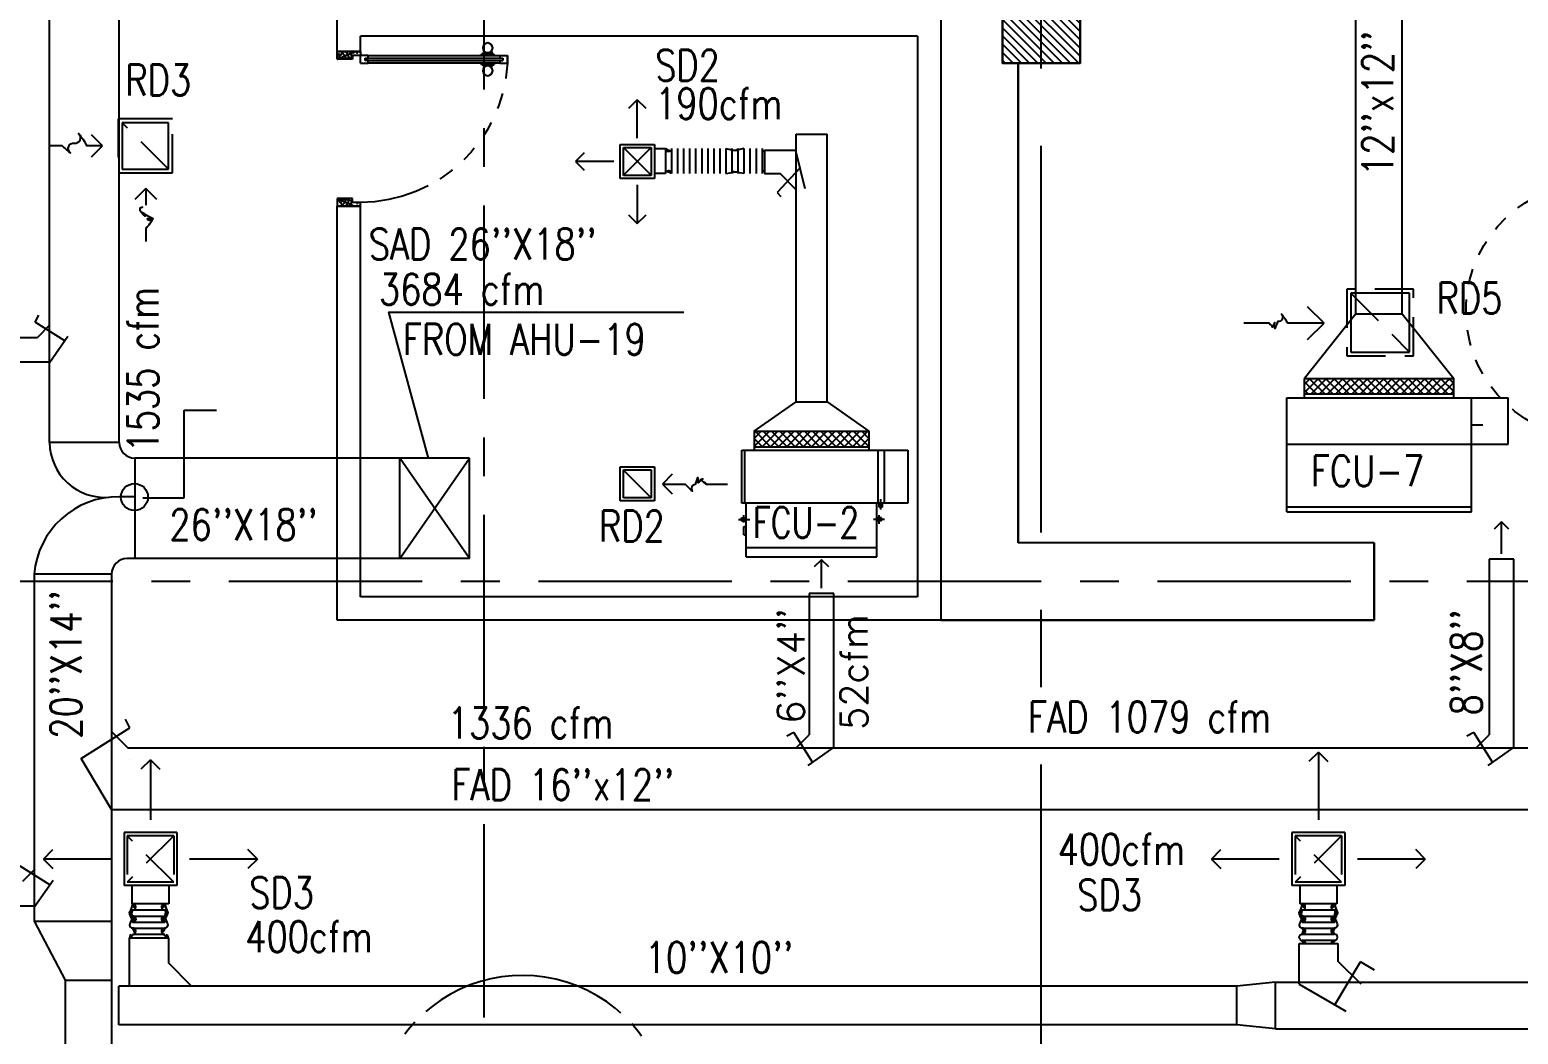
# Model space of a CAD drawing. Extents: x 417866231.7 to 417866328.5, y 43498046.7 to 43498124.2.
# Drawn here: x 417866272.74 to 417866282.36, y 43498091.48 to 43498097.97 of the extents above; entities that cross this region are included whole.
import ezdxf

# ---------------------------------------------------------------- set-up
doc = ezdxf.new("R2010")
doc.units = 0
doc.header["$MEASUREMENT"] = 0
for name, pattern in [('CENTER', [2, 1.25, -0.25, 0.25, -0.25]), ('CENTERX2', [4, 2.5, -0.5, 0.5, -0.5]), ('HIDDEN', [0.375, 0.25, -0.125])]:
    doc.linetypes.add(name, pattern=pattern)
doc.layers.get('0').update_dxf_attribs({"linetype": 'CONTINUOUS'})
for name, color, linetype in [('AXES', 11, 'CENTERX2'), ('AXES1', 11, 'CENTER'), ('COL', 7, 'CONTINUOUS'), ('COUNTER', 9, 'CONTINUOUS'), ('DOOR', 9, 'CONTINUOUS'), ('DUCT', 6, 'CONTINUOUS'), ('FCU', 6, 'CONTINUOUS'), ('HAT', 11, 'CONTINUOUS'), ('M-AC-FLEX', 7, 'CONTINUOUS'), ('M-EGU.', 2, 'CONTINUOUS'), ('M-TEXT', 2, 'CONTINUOUS'), ('TEXT-A', 2, 'CONTINUOUS'), ('WALL', 9, 'CONTINUOUS')]:
    doc.layers.add(name, color=color, linetype=linetype)
doc.styles.add('ROMANS', font='ROMANS.shx', dxfattribs={"width": 0.6})
pattern_1 = [(45, (0, 0), (-26.5165042945, 26.5165042945), [])]

# ---------------------------------------------------------------- blocks, each defined once
blk = doc.blocks.new('DOOR-10')
at = {"layer": 'DOOR', "color": 0, "linetype": 'ByBlock'}
for p, q in [((-25.7, 1100), (-75.7, 1100)), ((-75.7, 1100), (-25.7, 1100)), ((-75.7, 1050), (-75.7, 1100)), ((-42.7, 1070), (-58.7, 1070)), ((-58.7, 1050), (-58.7, 1070)), ((-42.7, 1050), (-42.7, 1070)), ((-25.7, 1050), (-25.7, 1100)), ((-82.9, 1005), (-91.9, 1005)), ((-91.9, 1005), (-91.9, 940.2)), ((-75.7, 1017.6), (-82.9, 1017.6)), ((-82.9, 927.6), (-82.9, 1017.6)), ((-82.9, 1005), (-82.9, 940.2)), ((-58.7, 1050), (-75.7, 1050)), ((-25.7, 1050), (-42.7, 1050)), ((-25.7, 1017.6), (-18.5, 1017.6)), ((-18.5, 927.6), (-18.5, 1017.6)), ((-18.5, 1005), (-9.5, 1005)), ((-18.5, 1005), (-18.5, 940.2)), ((-9.5, 1005), (-9.5, 940.2)), ((-82.9, 940.2), (-91.9, 940.2)), ((-75.7, 927.6), (-82.9, 927.6)), ((-25.7, 927.6), (-18.5, 927.6)), ((-18.5, 940.2), (-9.5, 940.2)), ((-75.7, 200), (-58.7, 200)), ((-75.7, 150), (-75.7, 200)), ((-58.7, 200), (-58.7, 180)), ((-42.7, 200), (-25.7, 200)), ((-42.7, 180), (-42.7, 200)), ((-25.7, 200), (-25.7, 150)), ((-1000.7, 0), (-1000.7, 150)), ((-1000.7, 150), (-975.7, 150)), ((-1000.7, 150), (-1000.7, 0)), ((-975.7, 150), (-975.7, 100)), ((-975.7, 100), (-950.7, 100)), ((-950.7, 100), (-950.7, 0)), ((-75.7, 150), (-25.7, 150)), ((-58.7, 180), (-42.7, 180)), ((-50.7, 100), (-50.7, 0)), ((-25.7, 100), (-50.7, 100)), ((-0.7, 150), (-25.7, 150)), ((-25.7, 150), (-25.7, 100)), ((-950.7, 0), (-1000.7, 0)), ((-50.7, 0), (-0.7, 0))]:
    blk.add_line(p, q, dxfattribs=at)
at = {"layer": 'DOOR', "linetype": 'ByBlock'}
for p, q in [((-75.7, 1050), (-75.7, 200)), ((-58.7, 200), (-58.7, 1050)), ((-42.7, 200), (-42.7, 1050)), ((-25.7, 200), (-25.7, 1050))]:
    blk.add_line(p, q, dxfattribs=at)
at = {"layer": 'DOOR', "color": 9, "linetype": 'ByBlock'}
for p, q in [((-950.7, 0), (-1000.7, 113.7)), ((-950.7, 0), (-964.1, 100)), ((-50.7, 0), (-0.7, 113.7)), ((-50.7, 0), (-37.3, 100)), ((-0.7, 0), (-0.7, 150)), ((-950.7, 0), (-1000.7, 40.1)), ((-50.7, 0), (-0.7, 40.1))]:
    blk.add_line(p, q, dxfattribs=at)
at = {"layer": 'DOOR', "color": 0, "linetype": 'ByBlock'}
for centre in [(-124.2, 972.6), (22.8, 972.6)]:
    blk.add_circle(centre, 32.4, dxfattribs=at)
at = {"layer": 'DOOR', "linetype": 'HIDDEN', "ltscale": 0.5}
blk.add_arc((-23.4, 149.1), 952.3, 93.14816, 179.94816, dxfattribs=at)
at = {"layer": 'DOOR', "color": 9, "linetype": 'ByBlock'}
for centre, radius, start, end in [((-950.7, 0), 154.4, 103.71423, 108.89471), ((-950.7, 0), 134.4, 100.71998, 111.84015), ((-50.7, 0), 134.4, 68.15985, 79.28002), ((-50.7, 0), 114.4, 64.08384, 77.37743), ((-50.7, 0), 154.4, 71.10529, 76.28577), ((-950.7, 0), 94.4, 90, 121.98181), ((-950.7, 0), 74.4, 90, 132.22357), ((-950.7, 0), 54.4, 90, 156.79262), ((-950.7, 0), 34.4, 90, 180), ((-950.7, 0), 14.4, 90, 180), ((-50.7, 0), 94.4, 58.01819, 90), ((-50.7, 0), 74.4, 47.77643, 90), ((-50.7, 0), 54.4, 23.20738, 90), ((-50.7, 0), 34.4, 0, 90), ((-50.7, 0), 14.4, 0, 90)]:
    blk.add_arc(centre, radius, start, end, dxfattribs=at)
blk = doc.blocks.new('*X94')
at = {"color": 0}
for p, q in [((238728.6, 162732.3), (239186, 163189.7)), ((238728.6, 162785.3), (239133, 163189.7)), ((238728.6, 162838.3), (239080, 163189.7)), ((238728.6, 162891.4), (239026.9, 163189.7)), ((238728.6, 162944.4), (238973.9, 163189.7)), ((238728.6, 162997.4), (238920.9, 163189.7)), ((238728.6, 163050.5), (238867.8, 163189.7)), ((238728.6, 163103.5), (238814.8, 163189.7)), ((238728.6, 163156.5), (238761.8, 163189.7)), ((238739.1, 162689.7), (239228.6, 163179.2)), ((238792.1, 162689.7), (239228.6, 163126.2)), ((238845.1, 162689.7), (239228.6, 163073.2)), ((238898.2, 162689.7), (239228.6, 163020.1)), ((238951.2, 162689.7), (239228.6, 162967.1)), ((239004.2, 162689.7), (239228.6, 162914.1)), ((239057.3, 162689.7), (239228.6, 162861)), ((239110.3, 162689.7), (239228.6, 162808)), ((239163.3, 162689.7), (239228.6, 162755)), ((239216.4, 162689.7), (239228.6, 162701.9))]:
    blk.add_line(p, q, dxfattribs=at)
blk = doc.blocks.new('COL50')
at = {"layer": 'COL'}
blk.add_lwpolyline([(-250, 250), (-250, -250), (250, -250), (250, 250)], close=True, dxfattribs=at)
blk = doc.blocks.new('DOOR90')
at = {"layer": 'DOOR', "color": 7, "linetype": 'ByBlock'}
for p, q in [((-150, 0), (0, 0)), ((-150, 0), (-150, -25)), ((0, -50), (-113.7, 0)), ((0, -50), (-40.1, 0)), ((0, -50), (0, 0)), ((-1000, -25), (-1050, -25)), ((-1050, -75), (-1050, -25)), ((-1050, -25), (-1050, -75)), ((-1000, -75), (-1050, -75)), ((-1000, -42), (-1020, -42)), ((-1020, -42), (-1020, -58)), ((-1000, -58), (-1020, -58)), ((-1000, -25), (-1000, -42)), ((-1000, -58), (-1000, -75)), ((-877.6, -17.8), (-967.6, -17.8)), ((-967.6, -25), (-967.6, -17.8)), ((-967.6, -75), (-967.6, -82.2)), ((-877.6, -82.2), (-967.6, -82.2)), ((-955, -8.8), (-890.2, -8.8)), ((-955, -17.8), (-955, -8.8)), ((-955, -17.8), (-890.2, -17.8)), ((-955, -82.2), (-890.2, -82.2)), ((-955, -82.2), (-955, -91.2)), ((-955, -91.2), (-890.2, -91.2)), ((-890.2, -17.8), (-890.2, -8.8)), ((-890.2, -82.2), (-890.2, -91.2)), ((-877.6, -25), (-877.6, -17.8)), ((-877.6, -75), (-877.6, -82.2)), ((-200, -25), (-150, -25)), ((-200, -42), (-200, -25)), ((-180, -42), (-200, -42)), ((-200, -58), (-180, -58)), ((-200, -75), (-200, -58)), ((-150, -75), (-200, -75)), ((-180, -58), (-180, -42)), ((-150, -25), (-100, -25)), ((-150, -75), (-150, -25)), ((-100, -25), (-100, -50)), ((0, -50), (-100, -36.6)), ((-100, -50), (0, -50)), ((0, -850), (-113.7, -900)), ((-100, -875), (-100, -850)), ((0, -850), (-100, -863.4)), ((-100, -850), (0, -850)), ((0, -850), (-40.1, -900)), ((0, -850), (0, -900)), ((-150, -875), (-100, -875)), ((-150, -900), (-150, -875)), ((-150, -900), (0, -900)), ((0, -900), (-150, -900))]:
    blk.add_line(p, q, dxfattribs=at)
at = {"layer": 'DOOR', "linetype": 'ByBlock'}
for p, q in [((-200, -25), (-1000, -25)), ((-200, -42), (-1000, -42)), ((-200, -58), (-1000, -58)), ((-1000, -75), (-200, -75))]:
    blk.add_line(p, q, dxfattribs=at)
at = {"layer": 'DOOR', "color": 7, "linetype": 'ByBlock'}
for centre in [(-922.6, 23.5), (-922.6, -123.5)]:
    blk.add_circle(centre, 32.4, dxfattribs=at)
for centre, radius, start, end in [((0, -50), 154.4, 161.10529, 166.28577), ((0, -50), 94.4, 148.01819, 180), ((0, -50), 134.4, 158.15985, 169.28002), ((0, -50), 114.4, 154.08384, 167.37743), ((0, -50), 74.4, 137.77643, 180), ((0, -50), 54.4, 113.20738, 180), ((0, -50), 34.4, 90, 180), ((0, -50), 14.4, 90, 180), ((0, -850), 94.4, 180, 211.98181), ((0, -850), 74.4, 180, 222.22357), ((0, -850), 54.4, 180, 246.79262), ((0, -850), 34.4, 180, 270), ((0, -850), 14.4, 180, 270), ((0, -850), 154.4, 193.71423, 198.89471), ((0, -850), 134.4, 190.71998, 201.84015)]:
    blk.add_arc(centre, radius, start, end, dxfattribs=at)
at = {"layer": 'DOOR', "linetype": 'HIDDEN', "ltscale": 0.5}
blk.add_arc((-222.2, -50), 828.2, 178.27012, 275.00304, dxfattribs=at)
blk = doc.blocks.new('*X31')
at = {"color": 0}
for p, q in [((-750.2, 2537.8), (-672.3, 2615.8)), ((-750.2, 2590.8), (-725.3, 2615.8)), ((-659.6, 2515.8), (-750.2, 2606.4)), ((-719.2, 2515.8), (-619.2, 2615.8)), ((-606.6, 2515.8), (-706.6, 2615.8)), ((-666.2, 2515.8), (-566.2, 2615.8)), ((-553.6, 2515.8), (-653.6, 2615.8)), ((-613.2, 2515.8), (-513.2, 2615.8)), ((-500.5, 2515.8), (-600.5, 2615.8)), ((-560.1, 2515.8), (-460.1, 2615.8)), ((-447.5, 2515.8), (-547.5, 2615.8)), ((-507.1, 2515.8), (-407.1, 2615.8)), ((-394.5, 2515.8), (-494.5, 2615.8)), ((-454.1, 2515.8), (-354.1, 2615.8)), ((-341.4, 2515.8), (-441.4, 2615.8)), ((-401, 2515.8), (-301, 2615.8)), ((-288.4, 2515.8), (-388.4, 2615.8)), ((-348, 2515.8), (-248, 2615.8)), ((-235.4, 2515.8), (-335.4, 2615.8)), ((-295, 2515.8), (-195, 2615.8)), ((-182.3, 2515.8), (-282.3, 2615.8)), ((-241.9, 2515.8), (-141.9, 2615.8)), ((-129.3, 2515.8), (-229.3, 2615.8)), ((-188.9, 2515.8), (-88.9, 2615.8)), ((-76.3, 2515.8), (-176.3, 2615.8)), ((-135.9, 2515.8), (-35.9, 2615.8)), ((-23.2, 2515.8), (-123.2, 2615.8)), ((-82.8, 2515.8), (17.2, 2615.8)), ((29.8, 2515.8), (-70.2, 2615.8)), ((-29.8, 2515.8), (70.2, 2615.8)), ((82.8, 2515.8), (-17.2, 2615.8)), ((23.2, 2515.8), (123.2, 2615.8)), ((135.9, 2515.8), (35.9, 2615.8)), ((76.3, 2515.8), (176.3, 2615.8)), ((188.9, 2515.8), (88.9, 2615.8)), ((129.3, 2515.8), (214.8, 2601.2)), ((214.8, 2543), (141.9, 2615.8)), ((214.8, 2596), (195, 2615.8)), ((-712.7, 2515.8), (-750.2, 2553.4)), ((182.3, 2515.8), (214.8, 2548.2))]:
    blk.add_line(p, q, dxfattribs=at)
blk = doc.blocks.new('WAP16')
at = {"color": 6}
for p, q in [((-597, 0), (-597, -737)), ((-597, 0), (597, 0)), ((597, 0), (597, -737)), ((-597, -437), (597, -437)), ((-597, -737), (597, -737))]:
    blk.add_line(p, q, dxfattribs=at)
at = {"color": 3}
for p, q in [((-597, -32), (597, -32)), ((597, -437), (835, -437)), ((835, -437), (835, -737)), ((597, -562), (670.3, -562)), ((-482.5, -737), (-482.5, -862)), ((-482.5, -762), (482.5, -762)), ((482.5, -737), (482.5, -862)), ((597, -737), (835, -737)), ((-482.5, -862), (482.5, -862))]:
    blk.add_line(p, q, dxfattribs=at)
at = {"color": 11}
blk.add_blockref('*X31', (267.7, -3377.8), dxfattribs=at)
blk = doc.blocks.new('*X29')
at = {"color": 0}
for p, q in [((16890.5, -2466.6), (16943.5, -2413.6)), ((16890.5, -2519.6), (16990.5, -2419.6)), ((16990.5, -2565.5), (16890.5, -2465.5)), ((16890.5, -2572.6), (16990.5, -2472.6)), ((16990.5, -2512.5), (16891.6, -2413.6)), ((16990.5, -2459.4), (16944.6, -2413.6)), ((16990.5, -2618.5), (16890.5, -2518.5)), ((16890.5, -2625.7), (16990.5, -2525.7)), ((16990.5, -2671.6), (16890.5, -2571.6)), ((16890.5, -2678.7), (16990.5, -2578.7)), ((16990.5, -2724.6), (16890.5, -2624.6)), ((16890.5, -2731.7), (16990.5, -2631.7)), ((16990.5, -2777.6), (16890.5, -2677.6)), ((16890.5, -2784.8), (16990.5, -2684.8)), ((16990.5, -2830.7), (16890.5, -2730.7)), ((16890.5, -2837.8), (16990.5, -2737.8)), ((16990.5, -2883.7), (16890.5, -2783.7)), ((16890.5, -2890.8), (16990.5, -2790.8)), ((16990.5, -2936.7), (16890.5, -2836.7)), ((16890.5, -2943.9), (16990.5, -2843.9)), ((16990.5, -2989.8), (16890.5, -2889.8)), ((16890.5, -2996.9), (16990.5, -2896.9)), ((16990.5, -3042.8), (16890.5, -2942.8)), ((16890.5, -3049.9), (16990.5, -2949.9)), ((16990.5, -3095.8), (16890.5, -2995.8)), ((16890.5, -3103), (16990.5, -3003)), ((16990.5, -3148.9), (16890.5, -3048.9)), ((16891.5, -3154.9), (16990.5, -3056)), ((16943.5, -3154.9), (16890.5, -3101.9)), ((16944.6, -3154.9), (16990.5, -3109))]:
    blk.add_line(p, q, dxfattribs=at)
blk = doc.blocks.new('WHE06')
at = {"color": 3}
for p, q in [((689, 621.5), (346.1, 621.5)), ((346.1, 621.5), (346.1, 469.1)), ((689, 469.1), (689, 621.5)), ((60.3, -422.2), (60.3, 422.2)), ((212.3, 437.2), (269.1, 437.2)), ((232.1, 452.2), (232.1, 422.2)), ((232.1, 452.2), (252.1, 452.2)), ((242.1, 472.2), (242.1, 399.5)), ((252.1, 452.2), (252.1, 422.2)), ((305, 447.6), (373.3, 447.6)), ((321.1, 457.6), (321.1, 437.6)), ((321.1, 457.6), (346.1, 457.6)), ((321.1, 437.6), (346.1, 437.6)), ((346.1, 430.4), (689, 430.4)), ((811.2, 370.7), (689, 370.7)), ((711.2, -370.7), (711.2, 370.7)), ((811.2, -370.7), (811.2, 370.7)), ((811.2, -370.7), (689, -370.7)), ((141.6, -437.2), (141.6, -422.2)), ((141.6, -437.2), (196.6, -437.2)), ((196.6, -437.2), (196.6, -422.2)), ((221.4, -437.2), (269.1, -437.2)), ((232.1, -452.2), (232.1, -422.2)), ((232.1, -452.2), (252.1, -452.2)), ((242.1, -472.2), (242.1, -399.5)), ((252.1, -452.2), (252.1, -422.2)), ((346.1, -430.4), (689, -430.4))]:
    blk.add_line(p, q, dxfattribs=at)
at = {"color": 6}
for p, q in [((0, -422.2), (0, 422.2)), ((0, 422.2), (346.1, 422.2)), ((346.1, 469.1), (346.1, -450.8)), ((689, 469.1), (346.1, 469.1)), ((689, -450.8), (689, 469.1)), ((0, -422.2), (346.1, -422.2)), ((346.1, -450.8), (689, -450.8))]:
    blk.add_line(p, q, dxfattribs=at)
at = {"color": 11}
blk.add_blockref('*X29', (-16179.3, 2784.3), dxfattribs=at)

msp = doc.modelspace()

# ---------------------------------------------------------------- hatches: boundary and pattern name
at = {"layer": 'HAT'}
h = msp.add_hatch(dxfattribs=at)
h.set_pattern_fill('ANSI31', color=256, scale=300, style=0)
h.set_pattern_definition(pattern_1)
h.paths.add_polyline_path([(417866273.8969, 43498094.3221), (417866274.1969, 43498094.3221), (417866274.1969, 43498094.0221), (417866273.8969, 43498094.0221)])
h.paths.add_polyline_path([(417866273.8969, 43498094.6221), (417866274.1969, 43498094.6221), (417866274.1969, 43498094.3221), (417866273.8969, 43498094.3221)])
h = msp.add_hatch(dxfattribs=at)
h.set_pattern_fill('ANSI31', color=256, scale=300, style=0)
h.set_pattern_definition(pattern_1)
h.paths.add_polyline_path([(417866274.2169, 43498094.3221), (417866274.5169, 43498094.3221), (417866274.5169, 43498094.0221), (417866274.2169, 43498094.0221)])
h.paths.add_polyline_path([(417866274.2169, 43498094.6221), (417866274.5169, 43498094.6221), (417866274.5169, 43498094.3221), (417866274.2169, 43498094.3221)])
h = msp.add_hatch(dxfattribs=at)
h.set_pattern_fill('ANSI31', color=256, scale=300, style=0)
h.set_pattern_definition(pattern_1)
h.paths.add_polyline_path([(417866279.0169, 43498094.3221), (417866278.7169, 43498094.3221), (417866278.7169, 43498094.0721), (417866279.0169, 43498094.0721)])
h.paths.add_polyline_path([(417866279.3169, 43498094.3221), (417866279.0169, 43498094.3221), (417866279.0169, 43498094.0721), (417866279.3169, 43498094.0721)])

# ---------------------------------------------------------------- linework, layer by layer
at = {"layer": 'AXES'}
msp.add_line((417866279.2786, 43498046.7245), (417866279.2786, 43498123.5372), dxfattribs=at)
at = {"layer": 'AXES1'}
for p, q in [((417866275.6786, 43498053.5888), (417866275.6786, 43498112.4088)), ((417866297.2786, 43498094.4088), (417866239.0386, 43498094.4088))]:
    msp.add_line(p, q, dxfattribs=at)
at = {"layer": 'COUNTER'}
for p, q in [((417866278.6286, 43498101.8588), (417866278.6286, 43498094.1588)), ((417866279.1286, 43498097.7588), (417866279.1286, 43498094.6588)), ((417866279.1286, 43498097.7588), (417866279.1286, 43498094.6588)), ((417866281.4286, 43498094.6588), (417866279.1286, 43498094.6588)), ((417866281.4286, 43498094.6588), (417866281.4286, 43498094.1588)), ((417866281.4286, 43498094.1588), (417866278.6286, 43498094.1588))]:
    msp.add_line(p, q, dxfattribs=at)
at = {"layer": 'COUNTER', "linetype": 'ByBlock'}
for p, q in [((417866278.6286, 43498101.8588), (417866278.6286, 43498094.1588)), ((417866278.6286, 43498101.8588), (417866278.6286, 43498094.1588)), ((417866279.0286, 43498098.2588), (417866279.0286, 43498097.7588)), ((417866279.0286, 43498098.2588), (417866279.0286, 43498097.7588)), ((417866279.0286, 43498097.7588), (417866279.1286, 43498097.7588)), ((417866279.0286, 43498097.7588), (417866279.1286, 43498097.7588)), ((417866279.1286, 43498094.6588), (417866279.1286, 43498097.7588)), ((417866281.4286, 43498094.6588), (417866279.1286, 43498094.6588)), ((417866281.4286, 43498094.6588), (417866279.1286, 43498094.6588)), ((417866281.4286, 43498094.1588), (417866281.4286, 43498094.6588)), ((417866281.4286, 43498094.1588), (417866281.4286, 43498094.6588)), ((417866278.6286, 43498094.1588), (417866281.4286, 43498094.1588)), ((417866278.6286, 43498094.1588), (417866281.4286, 43498094.1588))]:
    msp.add_line(p, q, dxfattribs=at)
at = {"layer": 'DUCT', "linetype": 'ByBlock'}
for p, q in [((417866272.8705, 43498095.3058), (417866272.8705, 43498104.353)), ((417866273.3205, 43498095.3058), (417866273.3205, 43498104.303)), ((417866281.3112, 43498096.1375), (417866281.3112, 43498098.7152)), ((417866281.6112, 43498096.1375), (417866281.6112, 43498098.7152)), ((417866277.6938, 43498095.5698), (417866277.6938, 43498097.3)), ((417866277.6938, 43498097.3), (417866277.8938, 43498097.3)), ((417866277.8938, 43498095.5698), (417866277.8938, 43498097.3)), ((417866277.4906, 43498097.1952), (417866277.4906, 43498097.0452)), ((417866277.6906, 43498097.1952), (417866277.4906, 43498097.1952)), ((417866277.6906, 43498097.1952), (417866277.7513, 43498096.949)), ((417866277.4906, 43498097.0452), (417866277.5906, 43498097.0452)), ((417866277.7191, 43498097.0797), (417866277.5725, 43498096.9219)), ((417866277.6906, 43498096.9452), (417866277.5906, 43498097.0452)), ((417866277.5725, 43498096.9219), (417866277.5957, 43498096.896)), ((417866277.5725, 43498096.9219), (417866277.5725, 43498096.9219)), ((417866281.3112, 43498096.1375), (417866280.9787, 43498095.7214)), ((417866281.3112, 43498096.1375), (417866281.6112, 43498096.1375)), ((417866281.6112, 43498096.1375), (417866281.9437, 43498095.7214)), ((417866273.7407, 43498095.5166), (417866273.9495, 43498095.5166)), ((417866273.7407, 43498094.9494), (417866273.7407, 43498095.5166)), ((417866277.4231, 43498095.379), (417866277.6938, 43498095.5698)), ((417866277.6938, 43498095.5698), (417866277.8938, 43498095.5698)), ((417866277.8938, 43498095.5698), (417866278.1645, 43498095.379)), ((417866273.3205, 43498095.3058), (417866272.8705, 43498095.3058)), ((417866275.584, 43498095.2058), (417866273.4205, 43498095.2058)), ((417866273.4205, 43498095.2058), (417866273.4205, 43498094.5558)), ((417866275.584, 43498094.5558), (417866275.134, 43498095.2058)), ((417866275.134, 43498094.5558), (417866275.134, 43498095.2058)), ((417866275.584, 43498094.5558), (417866275.584, 43498095.2058)), ((417866273.4205, 43498094.9558), (417866273.3205, 43498094.9558)), ((417866273.4731, 43498094.9494), (417866273.7407, 43498094.9494)), ((417866275.584, 43498094.5558), (417866273.3705, 43498094.5558)), ((417866273.2705, 43498094.4558), (417866272.7705, 43498094.4558)), ((417866272.7705, 43498094.4558), (417866272.7705, 43498092.2127)), ((417866273.2705, 43498094.4558), (417866273.2705, 43498089.0872)), ((417866273.3753, 43498093.3335), (417866289.1155, 43498093.3335)), ((417866273.2705, 43498092.9335), (417866282.5533, 43498092.9335)), ((417866272.7705, 43498092.2127), (417866272.9705, 43498091.8313)), ((417866272.7705, 43498092.2127), (417866273.2705, 43498092.2127)), ((417866272.9705, 43498091.8313), (417866273.2705, 43498091.8313)), ((417866272.9705, 43498091.8313), (417866272.9705, 43498089.0872)), ((417866273.3184, 43498091.5422), (417866273.3184, 43498091.7922)), ((417866280.5426, 43498091.7922), (417866273.3184, 43498091.7922)), ((417866280.7918, 43498091.8172), (417866280.5426, 43498091.7922)), ((417866280.5426, 43498091.5422), (417866280.5426, 43498091.7922)), ((417866280.7918, 43498091.5172), (417866280.7918, 43498091.8172)), ((417866280.7918, 43498091.8172), (417866287.0736, 43498091.8172)), ((417866280.5426, 43498091.5422), (417866273.3184, 43498091.5422)), ((417866280.7918, 43498091.5172), (417866280.5426, 43498091.5422)), ((417866280.7918, 43498091.5172), (417866287.0736, 43498091.5172))]:
    msp.add_line(p, q, dxfattribs=at)
at = {"layer": 'DUCT'}
for p, q in [((417866272.7769, 43498096.0851), (417866272.7999, 43498096.1302)), ((417866272.7769, 43498096.0851), (417866272.7769, 43498096.0851)), ((417866272.9684, 43498095.9649), (417866272.7769, 43498096.0851)), ((417866272.8714, 43498096.0664), (417866272.7914, 43498095.9864)), ((417866271.5602, 43498095.9864), (417866272.7914, 43498095.9864)), ((417866272.8714, 43498095.8264), (417866272.989, 43498095.9944)), ((417866272.8714, 43498095.8264), (417866271.5602, 43498095.8264)), ((417866275.134, 43498094.5558), (417866275.584, 43498095.2058)), ((417866282.3321, 43498094.5517), (417866282.1721, 43498094.5517)), ((417866282.1721, 43498094.5517), (417866282.1721, 43498093.4171)), ((417866282.3321, 43498093.3371), (417866282.3321, 43498094.5517)), ((417866277.938, 43498094.3304), (417866277.778, 43498094.3304)), ((417866277.778, 43498094.3304), (417866277.778, 43498093.4171)), ((417866277.938, 43498093.3371), (417866277.938, 43498094.3304)), ((417866273.074, 43498093.2642), (417866273.3886, 43498093.4616)), ((417866273.3886, 43498093.4616), (417866273.3599, 43498093.518)), ((417866273.2705, 43498093.4383), (417866273.3753, 43498093.3335)), ((417866277.6794, 43498093.4316), (417866277.6342, 43498093.4086)), ((417866277.6794, 43498093.4316), (417866277.6794, 43498093.4316)), ((417866277.7995, 43498093.2402), (417866277.6794, 43498093.4316)), ((417866277.698, 43498093.3371), (417866277.778, 43498093.4171)), ((417866282.0734, 43498093.4316), (417866282.0283, 43498093.4086)), ((417866282.0734, 43498093.4316), (417866282.0734, 43498093.4316)), ((417866282.1936, 43498093.2402), (417866282.0734, 43498093.4316)), ((417866282.0921, 43498093.3371), (417866282.1721, 43498093.4171)), ((417866277.938, 43498093.3371), (417866277.7701, 43498093.2196)), ((417866282.3321, 43498093.3371), (417866282.1642, 43498093.2196)), ((417866273.2705, 43498092.9335), (417866273.074, 43498093.2642)), ((417866273.3886, 43498093.2568), (417866273.3886, 43498093.2568)), ((417866272.8717, 43498092.4472), (417866272.6803, 43498092.5674)), ((417866272.7747, 43498092.5487), (417866272.6947, 43498092.4687)), ((417866272.7747, 43498092.3087), (417866272.8923, 43498092.4766)), ((417866272.7747, 43498092.3087), (417866271.5602, 43498092.3087)), ((417866273.3875, 43498091.7922), (417866273.3875, 43498092.1041)), ((417866273.3875, 43498092.1041), (417866273.6375, 43498092.1041)), ((417866273.6375, 43498092.1041), (417866273.6375, 43498091.9422)), ((417866280.9444, 43498091.8041), (417866280.9444, 43498092.067)), ((417866280.9444, 43498092.067), (417866281.1944, 43498092.067)), ((417866281.1944, 43498092.067), (417866281.1944, 43498091.9541)), ((417866273.7875, 43498091.7922), (417866273.6375, 43498091.9422)), ((417866281.1743, 43498091.6714), (417866281.3415, 43498091.9484)), ((417866281.3444, 43498091.8041), (417866281.1944, 43498091.9541)), ((417866280.9444, 43498091.8041), (417866281.2456, 43498091.6302))]:
    msp.add_line(p, q, dxfattribs=at)
at = {"layer": 'DUCT', "linetype": 'HIDDEN'}
msp.add_line((417866281.4317, 43498091.8964), (417866281.3415, 43498091.9484), dxfattribs=at)
at = {"layer": 'DUCT', "linetype": 'ByBlock'}
msp.add_circle((417866273.4187, 43498094.9537), 0.0871, dxfattribs=at)
for centre, radius, start, end in [((417866273.2276, 43498095.3087), 0.3571, 180.47088, 274.36582), ((417866273.4205, 43498095.3058), 0.1, 180, 270), ((417866273.3135, 43498094.411), 0.5448, 89.26058, 175.28679), ((417866273.3705, 43498094.4558), 0.1, 90, 180)]:
    msp.add_arc(centre, radius, start, end, dxfattribs=at)
at = {"layer": 'M-AC-FLEX', "color": 11}
for p, q in [((417866276.8896, 43498097.2064), (417866276.8896, 43498097.0449)), ((417866276.8896, 43498097.2064), (417866276.8896, 43498097.0449)), ((417866276.9279, 43498097.2064), (417866276.9279, 43498097.0449)), ((417866276.9669, 43498097.2064), (417866276.9669, 43498097.0449)), ((417866277.0059, 43498097.2064), (417866277.0059, 43498097.0449)), ((417866277.0449, 43498097.2064), (417866277.0449, 43498097.0449)), ((417866277.0839, 43498097.2064), (417866277.0839, 43498097.0449)), ((417866277.1229, 43498097.2064), (417866277.1229, 43498097.0449)), ((417866277.123, 43498097.2064), (417866277.123, 43498097.0449)), ((417866277.1619, 43498097.2064), (417866277.1619, 43498097.0449)), ((417866277.162, 43498097.2064), (417866277.162, 43498097.0449)), ((417866277.1621, 43498097.2064), (417866277.1621, 43498097.0449)), ((417866277.2011, 43498097.2064), (417866277.2011, 43498097.0449)), ((417866277.2401, 43498097.2064), (417866277.2401, 43498097.0449)), ((417866277.2791, 43498097.2064), (417866277.2791, 43498097.0449)), ((417866277.2791, 43498097.2064), (417866277.2791, 43498097.0449)), ((417866277.3181, 43498097.2064), (417866277.3181, 43498097.0449)), ((417866277.3181, 43498097.2064), (417866277.3181, 43498097.0449)), ((417866277.3571, 43498097.2064), (417866277.3571, 43498097.0449)), ((417866277.3961, 43498097.2064), (417866277.3961, 43498097.0449)), ((417866277.4351, 43498097.2064), (417866277.4351, 43498097.0449)), ((417866277.4351, 43498097.2064), (417866277.4351, 43498097.0449)), ((417866277.4352, 43498097.2064), (417866277.4352, 43498097.0449)), ((417866277.4742, 43498097.2064), (417866277.4742, 43498097.0449)), ((417866277.4742, 43498097.2064), (417866277.4742, 43498097.0449)), ((417866273.4069, 43498092.2847), (417866273.6144, 43498092.2847)), ((417866273.4069, 43498092.2457), (417866273.6144, 43498092.2457)), ((417866280.965, 43498092.2847), (417866281.1725, 43498092.2847)), ((417866280.965, 43498092.2457), (417866281.1725, 43498092.2457)), ((417866273.4069, 43498092.2067), (417866273.6144, 43498092.2067)), ((417866273.4069, 43498092.1677), (417866273.6144, 43498092.1677)), ((417866273.4069, 43498092.1677), (417866273.6144, 43498092.1677)), ((417866273.4069, 43498092.1287), (417866273.6144, 43498092.1287)), ((417866273.4069, 43498092.1287), (417866273.6144, 43498092.1287)), ((417866280.965, 43498092.2067), (417866281.1725, 43498092.2067)), ((417866280.965, 43498092.1677), (417866281.1725, 43498092.1677)), ((417866280.965, 43498092.1677), (417866281.1725, 43498092.1677)), ((417866280.965, 43498092.1287), (417866281.1725, 43498092.1287)), ((417866280.965, 43498092.1287), (417866281.1725, 43498092.1287)), ((417866280.965, 43498092.0897), (417866281.1725, 43498092.0897))]:
    msp.add_line(p, q, dxfattribs=at)
at = {"layer": 'M-AC-FLEX'}
for points in [[(417866277.0449, 43498097.2064, -1), (417866277.0059, 43498097.2064, 1), (417866276.9669, 43498097.2064, -1), (417866276.9279, 43498097.2064, 1.018005), (417866276.8896, 43498097.2064)], [(417866277.0059, 43498097.2064, 1), (417866277.0449, 43498097.2064, -1), (417866277.0839, 43498097.2064)], [(417866277.0449, 43498097.2064, -1), (417866277.0839, 43498097.2064)], [(417866277.0839, 43498097.2064, 1), (417866277.1229, 43498097.2064, -1), (417866277.1619, 43498097.2064)], [(417866277.2011, 43498097.2064, -1), (417866277.1621, 43498097.2064, 1), (417866277.1231, 43498097.2064)], [(417866277.2791, 43498097.2064, -1), (417866277.2401, 43498097.2064, 1), (417866277.2011, 43498097.2064)], [(417866277.2401, 43498097.2064, 1), (417866277.2011, 43498097.2064)], [(417866277.2401, 43498097.2064, 1), (417866277.2791, 43498097.2064, -1), (417866277.3181, 43498097.2064, 0.398489), (417866277.3365, 43498097.187, 0.398489)], [(417866277.3571, 43498097.2064, -1), (417866277.3181, 43498097.2064, 1), (417866277.2791, 43498097.2064, -0.398489), (417866277.2606, 43498097.187, -0.398489)], [(417866277.3181, 43498097.2064, 1), (417866277.3571, 43498097.2064, -1), (417866277.3961, 43498097.2064)], [(417866277.3571, 43498097.2064, -1), (417866277.3961, 43498097.2064)], [(417866277.3961, 43498097.2064, 1), (417866277.4351, 43498097.2064, -1), (417866277.4741, 43498097.2064)], [(417866277.4906, 43498097.1872, -0.367678), (417866277.4742, 43498097.2064, 1), (417866277.4352, 43498097.2064)], [(417866277.0449, 43498097.0449, 1), (417866277.0059, 43498097.0449, -1), (417866276.9669, 43498097.0449, 1), (417866276.9279, 43498097.0449, -1.018005), (417866276.8896, 43498097.0449)], [(417866277.0059, 43498097.0449, -1), (417866277.0449, 43498097.0449, 1), (417866277.0839, 43498097.0449)], [(417866277.0839, 43498097.0449, -1), (417866277.1229, 43498097.0449, 1), (417866277.1619, 43498097.0449)], [(417866277.123, 43498097.0449, 1.000001), (417866277.162, 43498097.0449)], [(417866277.162, 43498097.0449, -1.000001), (417866277.123, 43498097.0449)], [(417866277.2011, 43498097.0449, 1), (417866277.1621, 43498097.0449, -1), (417866277.1231, 43498097.0449)], [(417866277.2791, 43498097.0449, 1), (417866277.2401, 43498097.0449, -1), (417866277.2011, 43498097.0449)], [(417866277.2401, 43498097.0449, -1), (417866277.2791, 43498097.0449, 1), (417866277.3181, 43498097.0449, -0.398489), (417866277.3365, 43498097.0644, -0.398489)], [(417866277.3571, 43498097.0449, 1), (417866277.3181, 43498097.0449, -1), (417866277.2791, 43498097.0449, 0.398489), (417866277.2606, 43498097.0644, 0.398489)], [(417866277.3181, 43498097.0449, -1), (417866277.3571, 43498097.0449, 1), (417866277.3961, 43498097.0449)], [(417866277.3961, 43498097.0449, -1), (417866277.4351, 43498097.0449, 1), (417866277.4741, 43498097.0449)], [(417866277.4351, 43498097.0449, 1.000001), (417866277.4741, 43498097.0449)], [(417866277.4906, 43498097.0642, 0.367678), (417866277.4742, 43498097.0449, -1), (417866277.4352, 43498097.0449)], [(417866277.4742, 43498097.0449, -1.000001), (417866277.4352, 43498097.0449)], [(417866273.4069, 43498092.3237, -1), (417866273.4069, 43498092.2847, 1), (417866273.4069, 43498092.2457)], [(417866273.6144, 43498092.3237, 1), (417866273.6144, 43498092.2847, -1), (417866273.6144, 43498092.2457)], [(417866280.965, 43498092.3237, -1), (417866280.965, 43498092.2847, 1), (417866280.965, 43498092.2457)], [(417866281.1725, 43498092.3237, 1), (417866281.1725, 43498092.2847, -1), (417866281.1725, 43498092.2457)], [(417866273.4069, 43498092.2067, 1), (417866273.4069, 43498092.2457, -1), (417866273.4069, 43498092.2847)], [(417866273.4069, 43498092.2847, 1), (417866273.4069, 43498092.2457)], [(417866273.4069, 43498092.2457, -1), (417866273.4069, 43498092.2847)], [(417866273.4069, 43498092.2457, -1), (417866273.4069, 43498092.2067, 1), (417866273.4069, 43498092.1677, -1), (417866273.4069, 43498092.1287, 0.008922), (417866273.4062, 43498092.1287, 0.008922)], [(417866273.6144, 43498092.2067, -1), (417866273.6144, 43498092.2457, 1), (417866273.6144, 43498092.2847)], [(417866273.6144, 43498092.2457, 1), (417866273.6144, 43498092.2067, -1), (417866273.6144, 43498092.1677, 1), (417866273.6144, 43498092.1287, -0.008922), (417866273.615, 43498092.1287, -0.008922)], [(417866273.6144, 43498092.2847, -1.000001), (417866273.6144, 43498092.2457)], [(417866273.6144, 43498092.2457, 1.000001), (417866273.6144, 43498092.2847)], [(417866280.965, 43498092.2067, 1), (417866280.965, 43498092.2457, -1), (417866280.965, 43498092.2847)], [(417866280.965, 43498092.2847, 1), (417866280.965, 43498092.2457)], [(417866280.965, 43498092.2457, -1), (417866280.965, 43498092.2847)], [(417866280.965, 43498092.2457, -1), (417866280.965, 43498092.2067, 1), (417866280.965, 43498092.1677, -1), (417866280.965, 43498092.1287, 0.008922), (417866280.9644, 43498092.1287, 0.008922)], [(417866281.1725, 43498092.2067, -1), (417866281.1725, 43498092.2457, 1), (417866281.1725, 43498092.2847)], [(417866281.1725, 43498092.2457, 1), (417866281.1725, 43498092.2067, -1), (417866281.1725, 43498092.1677, 1), (417866281.1725, 43498092.1287, -0.008922), (417866281.1732, 43498092.1287, -0.008922)], [(417866281.1726, 43498092.2847, -1.000001), (417866281.1725, 43498092.2457)], [(417866281.1726, 43498092.2457, 1.000001), (417866281.1725, 43498092.2847)], [(417866273.388, 43498092.1041, -0.493552), (417866273.4069, 43498092.1287, 1), (417866273.4069, 43498092.1677, -0.008922), (417866273.4062, 43498092.1677)], [(417866273.6332, 43498092.1041, 0.493552), (417866273.6144, 43498092.1287, -1), (417866273.6144, 43498092.1677, 0.008922), (417866273.615, 43498092.1677)], [(417866280.9843, 43498092.0671, 0.461902), (417866280.965, 43498092.0897, -1), (417866280.965, 43498092.1287, 1), (417866280.965, 43498092.1677, -0.008922), (417866280.9644, 43498092.1677)], [(417866281.1533, 43498092.0671, -0.461902), (417866281.1725, 43498092.0897, 1), (417866281.1725, 43498092.1287, -1), (417866281.1725, 43498092.1677, 0.008922), (417866281.1732, 43498092.1677)], [(417866280.965, 43498092.0897, -0.461902), (417866280.9843, 43498092.0671, -0.461902)], [(417866281.1725, 43498092.0897, 0.461902), (417866281.1533, 43498092.0671, 0.461902)]]:
    msp.add_lwpolyline(points, format="xyb", dxfattribs=at)
for centre, start, end in [((417866276.8701, 43498097.2064), 180, 331.56864), ((417866276.8701, 43498097.2064), 208.43136, 0), ((417866276.8701, 43498097.0449), 28.43137, 180.01777), ((417866276.8701, 43498097.0449), 28.43137, 180.01777), ((417866276.8701, 43498097.0449), 359.98223, 151.56863), ((417866276.8701, 43498097.0449), 359.98223, 151.56863)]:
    msp.add_arc(centre, 0.0195, start, end, dxfattribs=at)
at = {"layer": 'M-EGU.'}
for p, q in [((417866276.6681, 43498097.5229), (417866276.6115, 43498097.4663)), ((417866276.7247, 43498097.4663), (417866276.6681, 43498097.5229)), ((417866276.6681, 43498097.2739), (417866276.6681, 43498097.5229)), ((417866273.3389, 43498097.3741), (417866273.3389, 43498097.0741)), ((417866273.6389, 43498097.3741), (417866273.3389, 43498097.3741)), ((417866273.6389, 43498097.0741), (417866273.6389, 43498097.3741)), ((417866272.9512, 43498097.2244), (417866272.8626, 43498097.2244)), ((417866273.2115, 43498097.2244), (417866273.1104, 43498097.2244)), ((417866273.2115, 43498097.2244), (417866273.1408, 43498097.2952)), ((417866273.1408, 43498097.1537), (417866273.2115, 43498097.2244)), ((417866276.5581, 43498097.2329), (417866276.7781, 43498097.2329)), ((417866276.5581, 43498097.0129), (417866276.5581, 43498097.2329)), ((417866276.7781, 43498097.2329), (417866276.7781, 43498097.0129)), ((417866276.3247, 43498097.1795), (417866276.2681, 43498097.1229)), ((417866276.2681, 43498097.1229), (417866276.3247, 43498097.0663)), ((417866276.5171, 43498097.1229), (417866276.2681, 43498097.1229)), ((417866276.8506, 43498097.2052), (417866276.7781, 43498097.2052)), ((417866276.8506, 43498097.2052), (417866276.8506, 43498097.0462)), ((417866273.3389, 43498097.0741), (417866273.6389, 43498097.0741)), ((417866276.8506, 43498097.0462), (417866276.7781, 43498097.0462)), ((417866273.4921, 43498096.9482), (417866273.4214, 43498096.8775)), ((417866273.4921, 43498096.9482), (417866273.4921, 43498096.8413)), ((417866273.5628, 43498096.8775), (417866273.4921, 43498096.9482)), ((417866276.7781, 43498097.0129), (417866276.5581, 43498097.0129)), ((417866276.6681, 43498096.9718), (417866276.6681, 43498096.7229)), ((417866276.6115, 43498096.7795), (417866276.6681, 43498096.7229)), ((417866276.6681, 43498096.7229), (417866276.7247, 43498096.7795)), ((417866273.4921, 43498096.6911), (417866273.4921, 43498096.6051)), ((417866281.2777, 43498096.2721), (417866281.2777, 43498095.8911)), ((417866281.6587, 43498096.2721), (417866281.2777, 43498096.2721)), ((417866281.6587, 43498095.8911), (417866281.6587, 43498096.2721)), ((417866281.1055, 43498096.0776), (417866280.9994, 43498096.1836)), ((417866280.7505, 43498096.0776), (417866280.5878, 43498096.0776)), ((417866281.1055, 43498096.0776), (417866280.8699, 43498096.0776)), ((417866280.9994, 43498095.9715), (417866281.1055, 43498096.0776)), ((417866281.2777, 43498095.8911), (417866281.6587, 43498095.8911)), ((417866276.5781, 43498094.9492), (417866276.5781, 43498095.1292)), ((417866276.5781, 43498095.1292), (417866276.7581, 43498095.1292)), ((417866276.7581, 43498095.1292), (417866276.7581, 43498094.9492)), ((417866276.8942, 43498095.1018), (417866276.8305, 43498095.0382)), ((417866276.8305, 43498095.0382), (417866276.8942, 43498094.9745)), ((417866276.8305, 43498095.0382), (417866276.9775, 43498095.0382)), ((417866277.1128, 43498095.0382), (417866277.251, 43498095.0382)), ((417866276.7581, 43498094.9492), (417866276.5781, 43498094.9492)), ((417866282.2521, 43498094.7938), (417866282.205, 43498094.7467)), ((417866282.2993, 43498094.7467), (417866282.2521, 43498094.7938)), ((417866282.2521, 43498094.5864), (417866282.2521, 43498094.7938)), ((417866277.8581, 43498094.549), (417866277.8109, 43498094.5019)), ((417866277.9052, 43498094.5019), (417866277.8581, 43498094.549)), ((417866277.8581, 43498094.3651), (417866277.8581, 43498094.549)), ((417866281.0688, 43498093.3053), (417866281.0077, 43498093.2442)), ((417866281.0688, 43498093.3053), (417866281.0688, 43498092.8665)), ((417866281.0688, 43498093.3053), (417866281.1299, 43498093.2442)), ((417866273.5216, 43498093.2553), (417866273.4605, 43498093.1942)), ((417866273.5216, 43498093.2553), (417866273.5216, 43498092.8665)), ((417866273.5216, 43498093.2553), (417866273.5827, 43498093.1942)), ((417866273.3512, 43498092.7845), (417866273.3512, 43498092.4437)), ((417866273.692, 43498092.7845), (417866273.3512, 43498092.7845)), ((417866273.692, 43498092.7845), (417866273.692, 43498092.4437)), ((417866280.8984, 43498092.7845), (417866280.8984, 43498092.4437)), ((417866281.2392, 43498092.7845), (417866280.8984, 43498092.7845)), ((417866281.2392, 43498092.7845), (417866281.2392, 43498092.4437)), ((417866272.8304, 43498092.6141), (417866272.8915, 43498092.6752)), ((417866273.2692, 43498092.6141), (417866272.8304, 43498092.6141)), ((417866272.8304, 43498092.6141), (417866272.8915, 43498092.553)), ((417866274.2128, 43498092.6141), (417866273.774, 43498092.6141)), ((417866274.2128, 43498092.6141), (417866274.1517, 43498092.6752)), ((417866274.2128, 43498092.6141), (417866274.1517, 43498092.553)), ((417866280.3776, 43498092.6141), (417866280.4387, 43498092.6752)), ((417866280.8164, 43498092.6141), (417866280.3776, 43498092.6141)), ((417866280.3776, 43498092.6141), (417866280.4387, 43498092.553)), ((417866281.76, 43498092.6141), (417866281.3212, 43498092.6141)), ((417866281.76, 43498092.6141), (417866281.6989, 43498092.6752)), ((417866281.76, 43498092.6141), (417866281.6989, 43498092.553)), ((417866273.692, 43498092.4437), (417866273.3512, 43498092.4437)), ((417866273.4016, 43498092.4437), (417866273.4016, 43498092.3237)), ((417866273.6416, 43498092.4437), (417866273.6416, 43498092.3237)), ((417866281.2392, 43498092.4437), (417866280.8984, 43498092.4437)), ((417866280.9488, 43498092.4437), (417866280.9488, 43498092.3237)), ((417866281.1888, 43498092.4437), (417866281.1888, 43498092.3237)), ((417866273.6416, 43498092.3237), (417866273.4016, 43498092.3237)), ((417866281.1888, 43498092.3237), (417866280.9488, 43498092.3237))]:
    msp.add_line(p, q, dxfattribs=at)
at = {"layer": 'M-EGU.', "linetype": 'HIDDEN'}
for p, q in [((417866273.3139, 43498097.3991), (417866273.3139, 43498097.0491)), ((417866273.6639, 43498097.3991), (417866273.3139, 43498097.3991)), ((417866273.6389, 43498097.0741), (417866273.3389, 43498097.3741)), ((417866273.6639, 43498097.0491), (417866273.6639, 43498097.3991)), ((417866276.5781, 43498097.2129), (417866276.7581, 43498097.2129)), ((417866276.7581, 43498097.2129), (417866276.5781, 43498097.0329)), ((417866276.5781, 43498097.2129), (417866276.7581, 43498097.0329)), ((417866276.5781, 43498097.0329), (417866276.5781, 43498097.2129)), ((417866276.7581, 43498097.2129), (417866276.7581, 43498097.0329)), ((417866273.3139, 43498097.0491), (417866273.6639, 43498097.0491)), ((417866276.7581, 43498097.0329), (417866276.5781, 43498097.0329)), ((417866281.2527, 43498096.2971), (417866281.2527, 43498095.8661)), ((417866281.6837, 43498096.2971), (417866281.2527, 43498096.2971)), ((417866281.2777, 43498096.2721), (417866281.6587, 43498095.8911)), ((417866281.6837, 43498095.8661), (417866281.6837, 43498096.2971)), ((417866281.2527, 43498095.8661), (417866281.6837, 43498095.8661)), ((417866276.5581, 43498095.1492), (417866276.7781, 43498095.1492)), ((417866276.5581, 43498094.9292), (417866276.5581, 43498095.1492)), ((417866276.7581, 43498094.9492), (417866276.5781, 43498095.1292)), ((417866276.7781, 43498095.1492), (417866276.7781, 43498094.9292)), ((417866276.7781, 43498094.9292), (417866276.5581, 43498094.9292)), ((417866273.672, 43498092.7645), (417866273.3712, 43498092.4637)), ((417866273.672, 43498092.4637), (417866273.3712, 43498092.7645)), ((417866273.3712, 43498092.7645), (417866273.3712, 43498092.4637)), ((417866273.672, 43498092.7645), (417866273.3712, 43498092.7645)), ((417866273.672, 43498092.7645), (417866273.672, 43498092.4637)), ((417866281.2192, 43498092.7645), (417866280.9184, 43498092.4637)), ((417866281.2192, 43498092.4637), (417866280.9184, 43498092.7645)), ((417866280.9184, 43498092.7645), (417866280.9184, 43498092.4637)), ((417866281.2192, 43498092.7645), (417866280.9184, 43498092.7645)), ((417866281.2192, 43498092.7645), (417866281.2192, 43498092.4637)), ((417866273.672, 43498092.4637), (417866273.3712, 43498092.4637)), ((417866281.2192, 43498092.4637), (417866280.9184, 43498092.4637))]:
    msp.add_line(p, q, dxfattribs=at)
at = {"layer": 'M-EGU.'}
for points in [[(417866272.9512, 43498097.2244, -0.1324), (417866272.9735, 43498097.1923, -0.15664), (417866273.0043, 43498097.1796, -0.736612), (417866273.0295, 43498097.2425, 0.774232), (417866273.0574, 43498097.3033, 0.203349), (417866273.0995, 43498097.2759, 0.193808), (417866273.1104, 43498097.2244)], [(417866273.4921, 43498096.6911, -0.187862), (417866273.5289, 43498096.7138, -0.202645), (417866273.5388, 43498096.7529, -0.616915), (417866273.4887, 43498096.7691, 0.668708), (417866273.4415, 43498096.7883, 0.194285), (417866273.4557, 43498096.8242, 0.186051), (417866273.4921, 43498096.8413)], [(417866280.7505, 43498096.0776, -0.1324), (417866280.7672, 43498096.0534, -0.15664), (417866280.7903, 43498096.0439, -0.736612), (417866280.8092, 43498096.0911, 0.774232), (417866280.8301, 43498096.1368, 0.203349), (417866280.8617, 43498096.1162, 0.193808), (417866280.8699, 43498096.0776)], [(417866277.1128, 43498095.0382, -0.187862), (417866277.0923, 43498095.0714, -0.202645), (417866277.0571, 43498095.0803, -0.616915), (417866277.0425, 43498095.0351, 0.668708), (417866277.0252, 43498094.9927, 0.194285), (417866276.9929, 43498095.0055, 0.186051), (417866276.9775, 43498095.0382)]]:
    msp.add_lwpolyline(points, format="xyb", dxfattribs=at)
at = {"layer": 'M-TEXT', "color": 4}
msp.add_lwpolyline([(417866275.3189, 43498095.2058), (417866275.0629, 43498096.1492), (417866276.9693, 43498096.1492)], dxfattribs=at)
at = {"layer": 'WALL'}
for p, q in [((417866278.6286, 43498101.8588), (417866278.6286, 43498094.1588)), ((417866274.7286, 43498097.8338), (417866274.7286, 43498098.1838)), ((417866274.8786, 43498097.8338), (417866274.8786, 43498097.9338)), ((417866278.4786, 43498097.9338), (417866274.8786, 43498097.9338)), ((417866278.4786, 43498097.9338), (417866278.4786, 43498094.3088)), ((417866274.8786, 43498097.8338), (417866274.7286, 43498097.8338)), ((417866274.8786, 43498096.8338), (417866274.7286, 43498096.8338)), ((417866274.7286, 43498094.1588), (417866274.7286, 43498096.8338)), ((417866274.8786, 43498094.3088), (417866274.8786, 43498096.8338)), ((417866278.4786, 43498094.3088), (417866274.8786, 43498094.3088)), ((417866278.6286, 43498094.1588), (417866274.7286, 43498094.1588))]:
    msp.add_line(p, q, dxfattribs=at)
at = {"layer": 'WALL', "linetype": 'ByBlock', "ltscale": 0.3}
msp.add_lwpolyline([(417866279.0286, 43498098.2588), (417866279.5286, 43498098.2588), (417866279.5286, 43498097.7588), (417866279.0286, 43498097.7588)], close=True, dxfattribs=at)

# ---------------------------------------------------------------- block references
at = {"layer": 'COL', "xscale": 0.0009999871253967285, "yscale": 0.001000002026557922, "zscale": 0.001}
msp.add_blockref('COL50', (417866279.2786, 43498098.0088), dxfattribs=at)
at = {"layer": 'DOOR', "color": 0, "linetype": 'ByBlock', "ltscale": 0.3, "yscale": 0.001000002026557922, "zscale": 0.001}
for p, xscale, rotation in [((417866274.7286, 43498097.8345), -0.001000002026557922, 270), ((417866275.9029, 43498091.0588), 0.0009999871253967285, 180)]:
    msp.add_blockref('DOOR-10', p, dxfattribs=dict(at, xscale=xscale, rotation=rotation))
at = {"layer": 'DOOR', "color": 0, "linetype": 'ByBlock', "xscale": -0.0009999871253967285, "yscale": 0.001000002026557922, "zscale": 0.001}
msp.add_blockref('DOOR90', (417866282.6286, 43498096.2088), dxfattribs=at)
at = {"layer": 'FCU', "linetype": 'ByBlock', "yscale": 0.001000002026557922, "zscale": 0.001}
for name, p, xscale, rotation in [('WAP16', (417866281.4612, 43498094.8594), -0.0009999871253967285, 180), ('WAP16', (417866281.4612, 43498094.8594), -0.0009999871253967285, 180), ('WHE06', (417866277.7938, 43498094.5678), -0.001000002026557922, 270)]:
    msp.add_blockref(name, p, dxfattribs=dict(at, xscale=xscale, rotation=rotation))
at = {"layer": 'HAT', "xscale": -0.0009999871253967285, "yscale": 0.001000002026557922, "zscale": 0.001}
msp.add_blockref('*X94', (417866518.2572, 43497935.0691), dxfattribs=at)

# ---------------------------------------------------------------- texts
at = {"layer": 'M-TEXT', "style": 'ROMANS', "width": 0.8}
for s, p in [("12''x12''", (417866281.5521, 43498097.0291)), ('1535 cfm', (417866273.5742, 43498095.2421)), ("20''X14''", (417866273.0759, 43498093.3918)), ("8''X8''", (417866282.1252, 43498093.5419))]:
    msp.add_text(s, height=0.2, rotation=90, dxfattribs=at).set_placement(p)
at = {"layer": 'M-TEXT', "style": 'ROMANS'}
for s, width, p in [('SD2', 0.8, (417866276.7833, 43498097.6457)), ('RD3', 0.8, (417866273.3601, 43498097.5509)), ('190cfm', 0.8, (417866276.7833, 43498097.3979)), ("SAD 26''X18''", 0.8, (417866274.9326, 43498096.4898)), ('3684 cfm', 0.8, (417866274.9984, 43498096.1976)), ('RD5', 0.8, (417866281.8331, 43498096.14)), ('FROM AHU-19', 0.8, (417866275.1528, 43498095.8738)), ('FCU-7', 0.8, (417866281.0199, 43498095.0235)), (" 26''X18''", 0.8, (417866273.5342, 43498094.6763)), ('RD2', 0.8, (417866276.4207, 43498094.6669)), ('FCU-2', 0.75, (417866277.4145, 43498094.6895)), ('1336 cfm', 0.8, (417866275.4433, 43498093.3936)), ('FAD 1079 cfm', 0.8, (417866279.1931, 43498093.4323)), ("FAD 16''x12''", 0.8, (417866275.4668, 43498092.9945)), ('400cfm', 0.8, (417866279.3844, 43498092.5773)), ('SD3', 0.8, (417866274.1603, 43498092.2971)), ('SD3', 0.8, (417866279.5105, 43498092.2826)), ('400cfm', 0.8, (417866274.1346, 43498092.0128))]:
    msp.add_text(s, height=0.2, dxfattribs=dict(at, width=width)).set_placement(p)
for s, p in [("6''X4''", (417866277.7478, 43498093.4879)), ('52cfm', (417866278.1551, 43498093.4487))]:
    msp.add_text(s, height=0.175, rotation=90, dxfattribs=at).set_placement(p)
at = {"layer": 'TEXT-A', "linetype": 'ByBlock', "style": 'ROMANS', "width": 0.8}
msp.add_text("10''X10''", height=0.2, dxfattribs=at).set_placement((417866276.7165, 43498091.8779))

doc.saveas('drawing.dxf')
